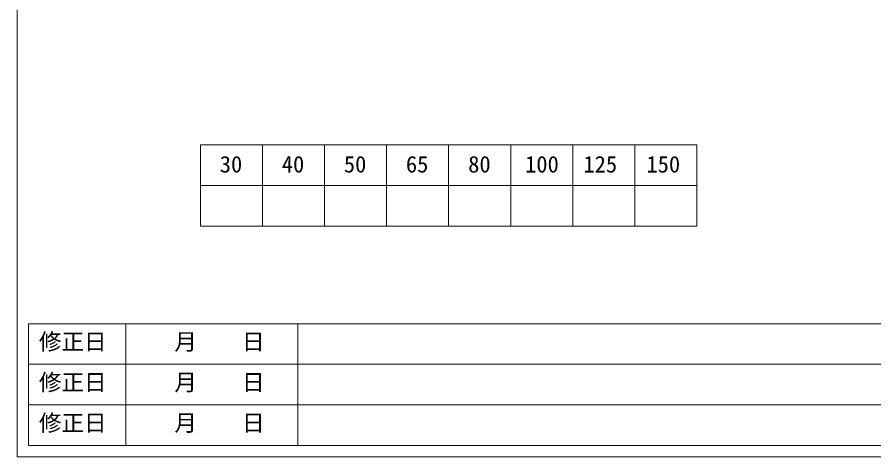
# Model space of a CAD drawing. Units: millimetres, scale not verified. Extents: x -6420 to 6420, y -3035 to 3035.
# Drawn here: x -1740 to 286, y -2665 to -1626 of the extents above; entities that cross this region are included whole.
import ezdxf
from ezdxf.enums import TextEntityAlignment as Align

# ---------------------------------------------------------------- set-up
doc = ezdxf.new("R2010")
doc.units = ezdxf.units.MM
doc.header["$LTSCALE"] = 20
doc.layers.add('0-2_waku', color=7, linetype='Continuous', lineweight=18)
doc.layers.add('0-D_文字１', color=7, linetype='Continuous', lineweight=18)
doc.styles.add('ＭＳ ゴシック', font='')
doc.styles.get('ＭＳ ゴシック').set_extended_font_data('MS Gothic')

msp = doc.modelspace()

# ---------------------------------------------------------------- linework, layer by layer
at = {"layer": '0-2_waku'}
for p, q in [((-1739.51, 3035.05), (-1739.51, -2664.95)), ((-1306.18, -1927.62), (-1306.18, -2119.62)), ((-1306.18, -1927.62), (-1306.18, -2119.62)), ((-1306.18, -1927.62), (-1306.18, -2119.62)), ((-1306.18, -1927.62), (-1306.18, -2119.62)), ((-1306.18, -1927.62), (-132.84, -1927.62)), ((-1159.51, -1927.62), (-1159.51, -2119.62)), ((-1012.84, -1927.62), (-1012.84, -2119.62)), ((-1012.84, -1927.62), (-1012.84, -2119.62)), ((-866.18, -1927.62), (-866.18, -2119.62)), ((-719.51, -1927.62), (-719.51, -2119.62)), ((-572.84, -1927.62), (-572.84, -2119.62)), ((-426.18, -1927.62), (-426.18, -2119.62)), ((-279.51, -1927.62), (-279.51, -2119.62)), ((-132.84, -1927.62), (-132.84, -2119.62)), ((-1306.18, -2023.62), (-132.84, -2023.62)), ((-1306.18, -2119.62), (-132.84, -2119.62)), ((-1306.18, -2119.62), (-132.84, -2119.62)), ((-1712.84, -2350.28), (-1712.84, -2638.28)), ((-1712.84, -2350.28), (-1712.84, -2638.28)), ((-1712.84, -2350.28), (991.16, -2350.28)), ((-1482.84, -2350.28), (-1482.84, -2638.28)), ((-1076.18, -2350.28), (-1076.18, -2638.28)), ((-1076.18, -2350.28), (-1076.18, -2638.28)), ((-1712.84, -2446.28), (991.16, -2446.28)), ((-1712.84, -2542.28), (607.16, -2542.28)), ((-1712.84, -2638.28), (991.16, -2638.28)), ((-1739.51, -2664.95), (6420.49, -2664.95))]:
    msp.add_line(p, q, dxfattribs=at)

# ---------------------------------------------------------------- texts
at = {"layer": '0-D_文字１', "style": 'ＭＳ ゴシック'}
for s, p in [('30', (-1260.59, -2004.7)), ('40', (-1113.92, -2004.7)), ('50', (-967.25, -2004.7)), ('65', (-820.59, -2004.7)), ('80', (-673.37, -2004.7)), ('100', (-538.88, -2004.7)), ('125', (-401.03, -2004.7)), ('150', (-252.01, -2004.7)), ('修正日', (-1687.98, -2424.01)), ('\u3000\u3000月\u3000\u3000日', (-1474.44, -2424.01)), ('修正日', (-1687.98, -2520.01)), ('\u3000\u3000月\u3000\u3000日', (-1474.44, -2520.01)), ('修正日', (-1687.98, -2616.01)), ('\u3000\u3000月\u3000\u3000日', (-1474.44, -2616.01))]:
    msp.add_text(s, height=39.1, dxfattribs=at).set_placement(p, align=Align.BOTTOM_LEFT)

doc.saveas('drawing.dxf')
